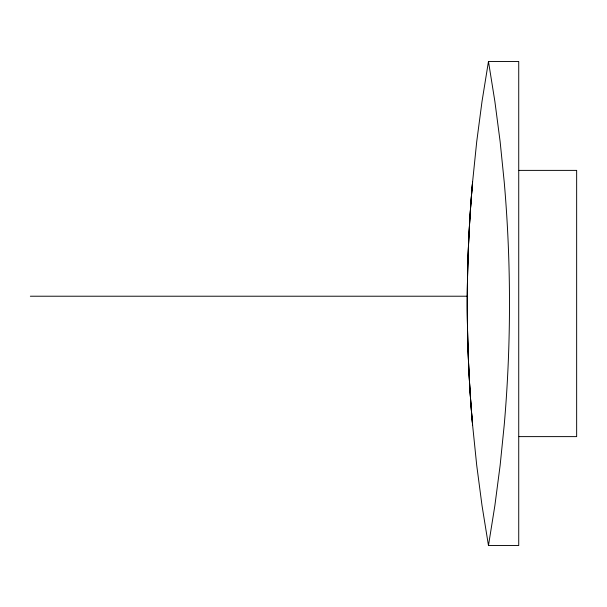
<?xml version="1.0" encoding="UTF-8"?>
<svg xmlns="http://www.w3.org/2000/svg" width="607" height="607" viewBox="0 0 607 607"><rect width="100%" height="100%" fill="white"/><g stroke="black" fill="none" stroke-linecap="round" stroke-linejoin="round"><path stroke-width="0.91" d="M488.468 545.534L494.88 505.51L500.138 465.311L504.227 424.976A991.83 698.687 90 0 0 504.227 182.017L500.138 141.689L494.88 101.49L488.468 61.466L518.727 61.466L518.727 545.534L488.468 545.534L482.011 505.51L476.715 465.311L472.595 424.976A984.478 693.505 -90 0 1 472.587 182.017L476.715 141.689L482.011 101.49L488.468 61.466M519.084 170.385L576.65 170.385L576.65 436.615L519.084 436.615M30.35 296.216L467.64 296.216M472.595 182.024A1393.642 1393.642 0 0 0 472.595 424.976A984.478 693.505 90 0 1 472.587 182.017"/></g></svg>
